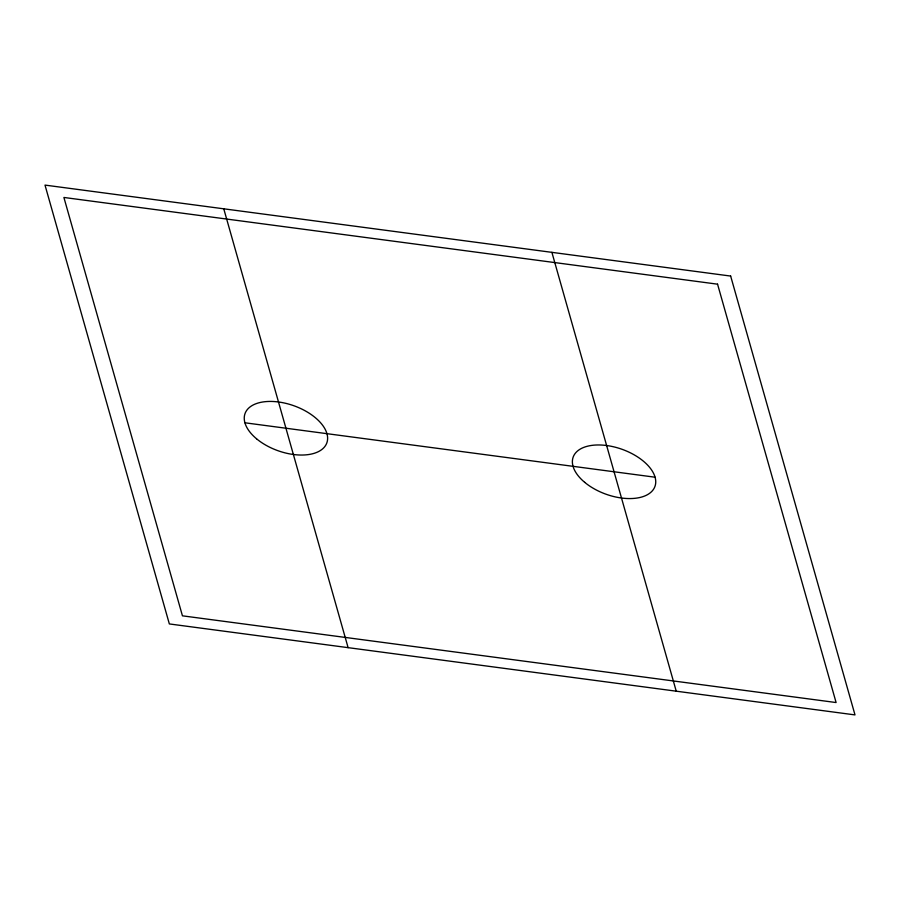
<?xml version="1.0" encoding="UTF-8"?>
<svg xmlns="http://www.w3.org/2000/svg" width="900" height="900" viewBox="0 0 900 900"><rect width="100%" height="100%" fill="white"/><g stroke="black" fill="none" stroke-linecap="round" stroke-linejoin="round"><path stroke-width="1.35" d="M244.924 422.786L655.076 477.214M551.891 252.349L676.238 691.189M223.763 208.811L348.109 647.651M730.654 276.064L45 185.096L169.346 623.936L855 714.904L730.654 276.064M717.559 284.175L63.9 197.46L182.441 615.825L836.1 702.54L717.559 284.175M584.674 482.321A43.447 23.85 19.7 0 0 654.356 487.834A43.447 23.85 19.7 0 0 603.158 445.151A43.447 23.85 19.7 0 0 584.674 482.321M256.545 438.784A43.447 23.85 19.7 0 0 326.228 444.308A43.447 23.85 19.7 0 0 275.029 401.614A43.447 23.85 19.7 0 0 256.545 438.784"/></g></svg>
